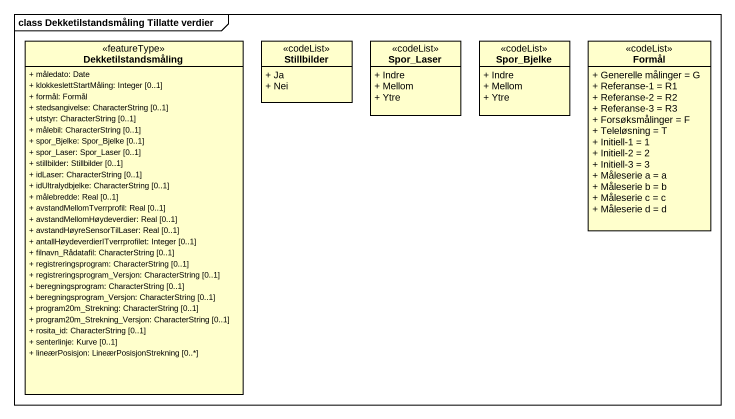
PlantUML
@startuml
mainframe class Dekketilstandsmåling Tillatte verdier
hide circle
hide empty members
skinparam classAttributeIconSize 0
class Dekketilstandsmåling <<featureType>> {
  + måledato: Date
  + klokkeslettStartMåling: Integer [0..1]
  + formål: Formål
  + stedsangivelse: CharacterString [0..1]
  + utstyr: CharacterString [0..1]
  + målebil: CharacterString [0..1]
  + spor_Bjelke: Spor_Bjelke [0..1]
  + spor_Laser: Spor_Laser [0..1]
  + stillbilder: Stillbilder [0..1]
  + idLaser: CharacterString [0..1]
  + idUltralydbjelke: CharacterString [0..1]
  + målebredde: Real [0..1]
  + avstandMellomTverrprofil: Real [0..1]
  + avstandMellomHøydeverdier: Real [0..1]
  + avstandHøyreSensorTilLaser: Real [0..1]
  + antallHøydeverdierITverrprofilet: Integer [0..1]
  + filnavn_Rådatafil: CharacterString [0..1]
  + registreringsprogram: CharacterString [0..1]
  + registreringsprogram_Versjon: CharacterString [0..1]
  + beregningsprogram: CharacterString [0..1]
  + beregningsprogram_Versjon: CharacterString [0..1]
  + program20m_Strekning: CharacterString [0..1]
  + program20m_Strekning_Versjon: CharacterString [0..1]
  + rosita_id: CharacterString [0..1]
  + senterlinje: Kurve [0..1]
  + lineærPosisjon: LineærPosisjonStrekning [0..*]
}
class Stillbilder <<codeList>> {
  + Ja
  + Nei
}
class Spor_Laser <<codeList>> {
  + Indre
  + Mellom
  + Ytre
}
class Spor_Bjelke <<codeList>> {
  + Indre
  + Mellom
  + Ytre
}
class Formål <<codeList>> {
  + Generelle målinger = G
  + Referanse-1 = R1
  + Referanse-2 = R2
  + Referanse-3 = R3
  + Forsøksmålinger = F
  + Teleløsning = T
  + Initiell-1 = 1
  + Initiell-2 = 2
  + Initiell-3 = 3
  + Måleserie a = a
  + Måleserie b = b
  + Måleserie c = c
  + Måleserie d = d
}
@enduml
